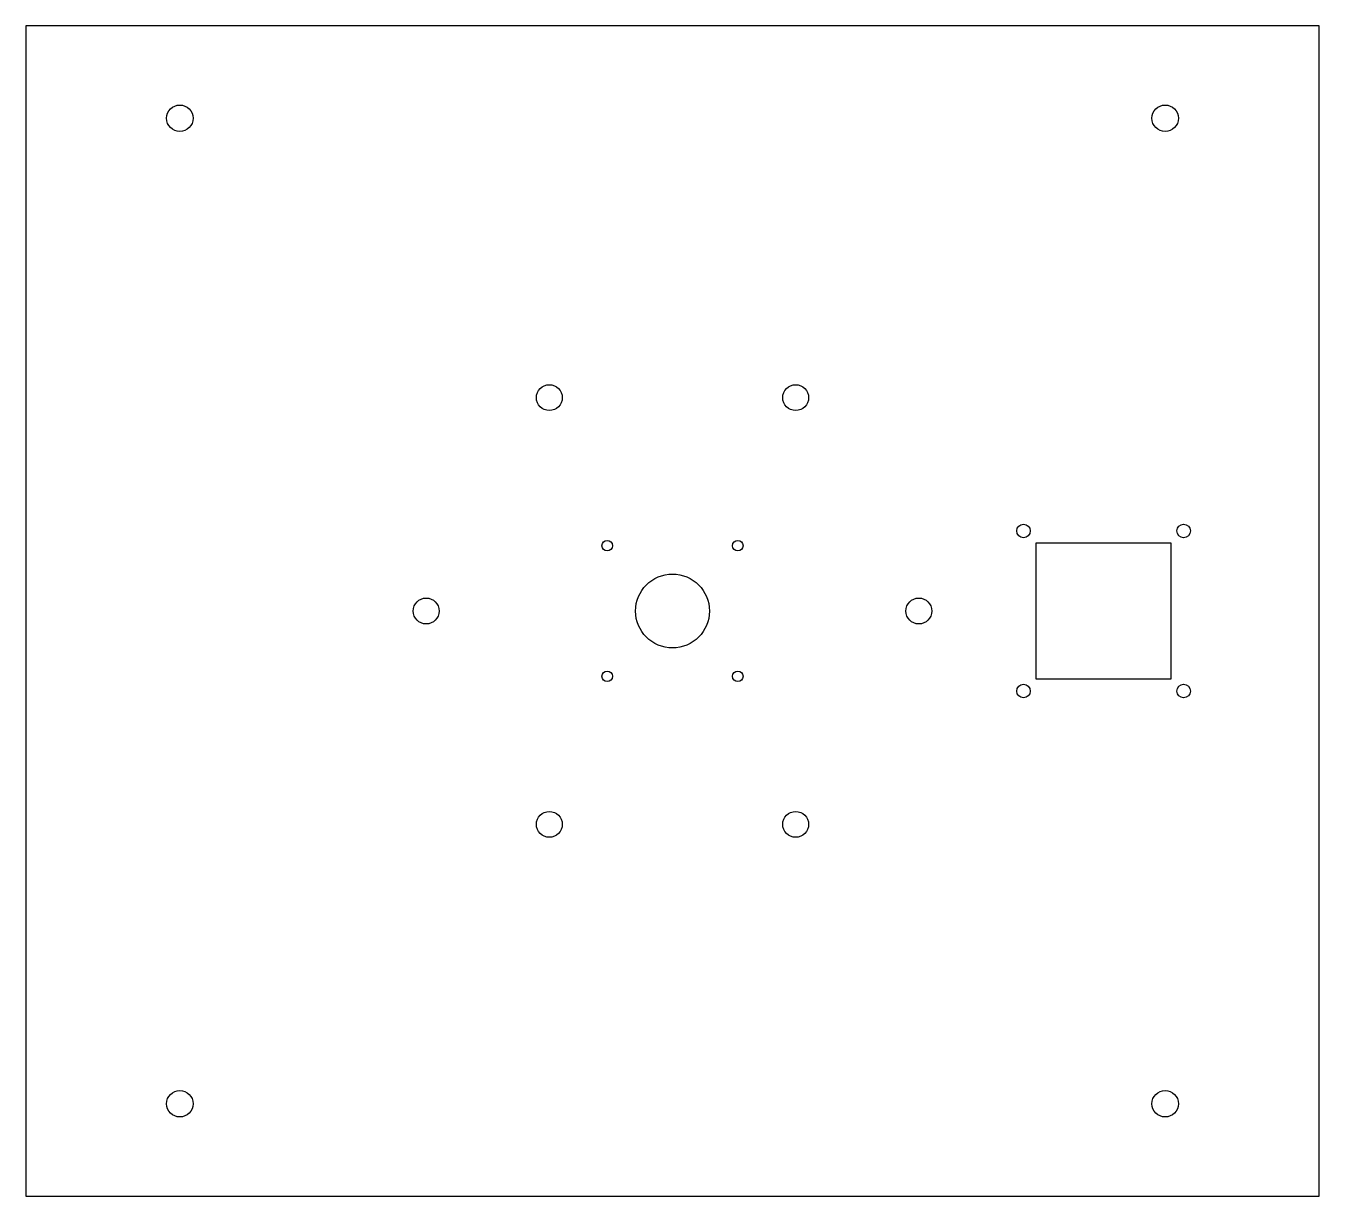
# Model space of a CAD drawing. Header units: millimetres. Extents: x 0 to 420, y 0 to 380.
import ezdxf

# ---------------------------------------------------------------- set-up
doc = ezdxf.new("R2010")
doc.units = ezdxf.units.MM

msp = doc.modelspace()

# ---------------------------------------------------------------- linework, layer by layer
at = {"layer": 'CUT'}
for p, q in [((420, 380), (0, 380)), ((0, 380), (0, 0)), ((420, 0), (420, 380)), ((372, 212), (328, 212)), ((328, 212), (328, 168)), ((372, 168), (372, 212)), ((328, 168), (372, 168)), ((0, 0), (420, 0))]:
    msp.add_line(p, q, dxfattribs=at)
for centre, radius in [((50, 350), 4.3), ((370, 350), 4.3), ((170, 259.28), 4.2), ((250, 259.28), 4.2), ((324, 216), 2.2), ((376, 216), 2.2), ((188.79, 211.21), 1.7), ((231.21, 211.21), 1.7), ((210, 190), 12), ((130, 190), 4.2), ((290, 190), 4.2), ((188.79, 168.79), 1.7), ((231.21, 168.79), 1.7), ((324, 164), 2.2), ((376, 164), 2.2), ((170, 120.72), 4.2), ((250, 120.72), 4.2), ((50, 30), 4.3), ((370, 30), 4.3)]:
    msp.add_circle(centre, radius, dxfattribs=at)

doc.saveas('drawing.dxf')
